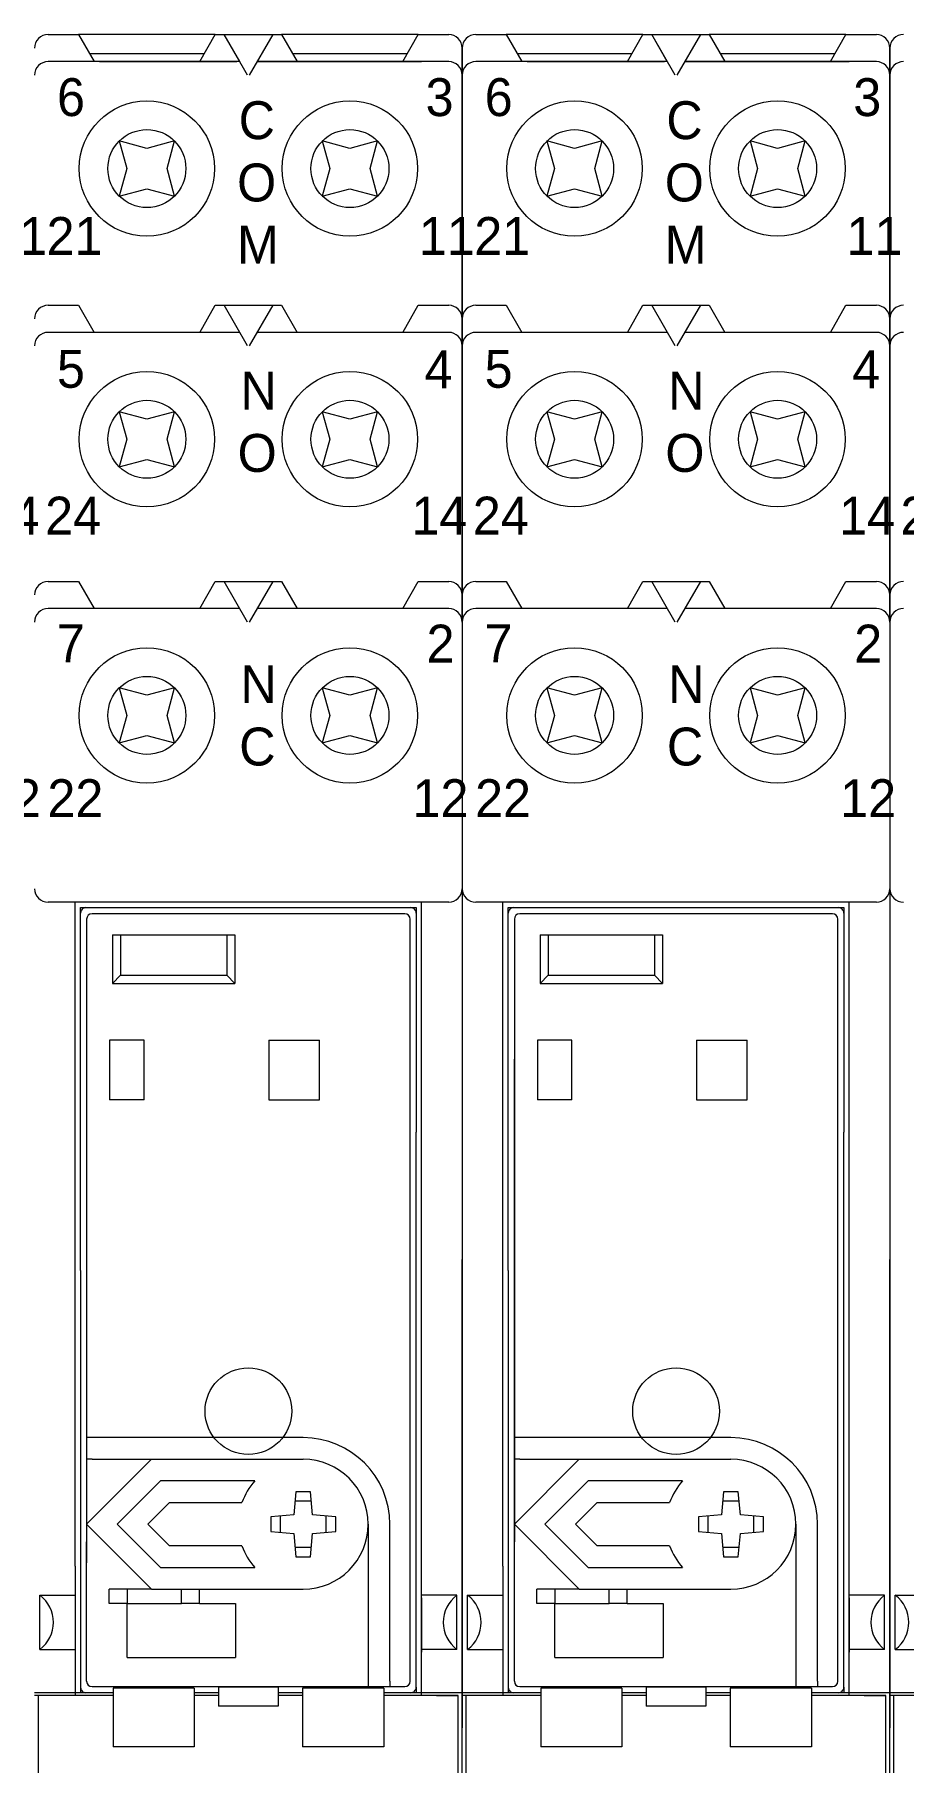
# Model space of a CAD drawing. Header units: millimetres. Extents: x -6000 to 26000, y -6000 to 26000.
# Drawn here: x 115.21 to 119.68, y -5183.5 to -5174.62 of the extents above; entities that cross this region are included whole.
import ezdxf

# ---------------------------------------------------------------- set-up
doc = ezdxf.new("R2010")
doc.units = ezdxf.units.MM
doc.header["$MEASUREMENT"] = 0
doc.linetypes.add('HIDDEN2', pattern=[2.38125, 1.5875, -0.79375])
doc.layers.add('Чертеж и Рисунок_Ном._пера__1', color=7, linetype='Continuous', lineweight=15)
doc.layers.add('Чертеж и Рисунок_Ном._пера__7', color=7, linetype='Continuous', lineweight=15)
doc.styles.add('СГЕНЕРИР_СТИЛЬ_3', font='')
doc.styles.get('СГЕНЕРИР_СТИЛЬ_3').set_extended_font_data('Arial')

msp = doc.modelspace()

# ---------------------------------------------------------------- linework, layer by layer
at = {"layer": 'Чертеж и Рисунок_Ном._пера__7', "color": 7, "linetype": 'Continuous', "lineweight": 15}
for p, q in [((115.2828, -5174.6202), (115.439, -5174.6202)), ((116.1421, -5174.6202), (115.439, -5174.6202)), ((115.439, -5174.6202), (115.5193, -5174.7593)), ((116.0618, -5174.7593), (116.1421, -5174.6202)), ((116.1421, -5174.6202), (116.1869, -5174.6202)), ((116.165, -5174.6202), (116.4593, -5174.6202)), ((116.2673, -5174.7593), (116.1869, -5174.6202)), ((116.3074, -5174.8289), (116.1869, -5174.6202)), ((116.1869, -5174.6202), (116.4373, -5174.6202)), ((116.4373, -5174.6202), (116.3169, -5174.8289)), ((116.4373, -5174.6202), (116.4822, -5174.6202)), ((117.1853, -5174.6202), (116.4822, -5174.6202)), ((116.4822, -5174.6202), (116.5625, -5174.7593)), ((117.105, -5174.7593), (117.1853, -5174.6202)), ((117.1853, -5174.6202), (117.3415, -5174.6202)), ((117.4806, -5174.6202), (117.6367, -5174.6202)), ((118.3398, -5174.6202), (117.6367, -5174.6202)), ((117.6367, -5174.6202), (117.717, -5174.7593)), ((118.2595, -5174.7593), (118.3398, -5174.6202)), ((118.3398, -5174.6202), (118.3847, -5174.6202)), ((118.3628, -5174.6202), (118.657, -5174.6202)), ((118.465, -5174.7593), (118.3847, -5174.6202)), ((118.5052, -5174.8289), (118.3847, -5174.6202)), ((118.3847, -5174.6202), (118.6351, -5174.6202)), ((118.6351, -5174.6202), (118.5146, -5174.8289)), ((118.6351, -5174.6202), (118.68, -5174.6202)), ((119.3831, -5174.6202), (118.68, -5174.6202)), ((118.68, -5174.6202), (118.7603, -5174.7593)), ((119.3028, -5174.7593), (119.3831, -5174.6202)), ((119.3831, -5174.6202), (119.5393, -5174.6202)), ((115.4952, -5174.7176), (116.0858, -5174.7176)), ((116.5384, -5174.7176), (117.1291, -5174.7176)), ((117.411, -5174.8289), (117.411, -5174.6898)), ((117.411, -5174.6898), (117.411, -5174.8289)), ((117.6929, -5174.7176), (118.2836, -5174.7176)), ((118.7362, -5174.7176), (119.3269, -5174.7176)), ((119.6088, -5174.8289), (119.6088, -5174.6898)), ((119.6088, -5174.6898), (119.6088, -5174.8289)), ((116.2673, -5174.7593), (115.2828, -5174.7593)), ((115.5471, -5174.7593), (116.252, -5174.7593)), ((116.357, -5174.7593), (117.2024, -5174.7593)), ((117.3415, -5174.7593), (116.357, -5174.7593)), ((116.3722, -5174.7593), (117.2024, -5174.7593)), ((117.411, -5174.8289), (117.411, -5180.9143)), ((117.411, -5176.0808), (117.411, -5174.8289)), ((117.411, -5174.8289), (117.411, -5180.9143)), ((117.411, -5174.8289), (117.411, -5176.0808)), ((118.465, -5174.7593), (117.4806, -5174.7593)), ((117.7449, -5174.7593), (118.4498, -5174.7593)), ((118.5548, -5174.7593), (119.4002, -5174.7593)), ((119.5393, -5174.7593), (118.5548, -5174.7593)), ((118.57, -5174.7593), (119.4002, -5174.7593)), ((119.6088, -5174.8289), (119.6088, -5180.9143)), ((119.6088, -5176.0808), (119.6088, -5174.8289)), ((119.6088, -5174.8289), (119.6088, -5180.9143)), ((119.6088, -5174.8289), (119.6088, -5176.0808)), ((115.6489, -5175.1671), (115.6868, -5175.3088)), ((115.7905, -5175.2051), (115.6489, -5175.1671)), ((115.9321, -5175.1671), (115.7905, -5175.2051)), ((115.8942, -5175.3088), (115.9321, -5175.1671)), ((116.8338, -5175.2051), (116.6921, -5175.1671)), ((116.6921, -5175.1671), (116.7301, -5175.3088)), ((116.9754, -5175.1671), (116.8338, -5175.2051)), ((116.9374, -5175.3088), (116.9754, -5175.1671)), ((117.8466, -5175.1671), (117.8846, -5175.3088)), ((117.9883, -5175.2051), (117.8466, -5175.1671)), ((118.1299, -5175.1671), (117.9883, -5175.2051)), ((118.092, -5175.3088), (118.1299, -5175.1671)), ((119.0315, -5175.2051), (118.8899, -5175.1671)), ((118.8899, -5175.1671), (118.9279, -5175.3088)), ((119.1732, -5175.1671), (119.0315, -5175.2051)), ((119.1352, -5175.3088), (119.1732, -5175.1671)), ((115.6868, -5175.3088), (115.6489, -5175.4504)), ((115.9321, -5175.4504), (115.8942, -5175.3088)), ((116.7301, -5175.3088), (116.6921, -5175.4504)), ((116.9754, -5175.4504), (116.9374, -5175.3088)), ((117.8846, -5175.3088), (117.8466, -5175.4504)), ((118.1299, -5175.4504), (118.092, -5175.3088)), ((118.9279, -5175.3088), (118.8899, -5175.4504)), ((119.1732, -5175.4504), (119.1352, -5175.3088)), ((115.6489, -5175.4504), (115.7905, -5175.4125)), ((115.7905, -5175.4125), (115.9321, -5175.4504)), ((116.6921, -5175.4504), (116.8338, -5175.4125)), ((116.8338, -5175.4125), (116.9754, -5175.4504)), ((117.8466, -5175.4504), (117.9883, -5175.4125)), ((117.9883, -5175.4125), (118.1299, -5175.4504)), ((118.8899, -5175.4504), (119.0315, -5175.4125)), ((119.0315, -5175.4125), (119.1732, -5175.4504)), ((115.2828, -5176.0112), (115.439, -5176.0112)), ((115.439, -5176.0112), (115.5193, -5176.1503)), ((116.0618, -5176.1503), (116.1421, -5176.0112)), ((116.1421, -5176.0112), (116.1869, -5176.0112)), ((116.3074, -5176.2199), (116.1869, -5176.0112)), ((116.1869, -5176.0112), (116.4373, -5176.0112)), ((116.4373, -5176.0112), (116.3169, -5176.2199)), ((116.4373, -5176.0112), (116.4822, -5176.0112)), ((116.4822, -5176.0112), (116.5625, -5176.1503)), ((117.105, -5176.1503), (117.1853, -5176.0112)), ((117.1853, -5176.0112), (117.3415, -5176.0112)), ((117.411, -5176.2199), (117.411, -5176.0808)), ((117.411, -5176.0808), (117.411, -5176.2199)), ((117.4806, -5176.0112), (117.6367, -5176.0112)), ((117.6367, -5176.0112), (117.717, -5176.1503)), ((118.2595, -5176.1503), (118.3398, -5176.0112)), ((118.3398, -5176.0112), (118.3847, -5176.0112)), ((118.5052, -5176.2199), (118.3847, -5176.0112)), ((118.3847, -5176.0112), (118.6351, -5176.0112)), ((118.6351, -5176.0112), (118.5146, -5176.2199)), ((118.6351, -5176.0112), (118.68, -5176.0112)), ((118.68, -5176.0112), (118.7603, -5176.1503)), ((119.3028, -5176.1503), (119.3831, -5176.0112)), ((119.3831, -5176.0112), (119.5393, -5176.0112)), ((119.6088, -5176.2199), (119.6088, -5176.0808)), ((119.6088, -5176.0808), (119.6088, -5176.2199)), ((116.2673, -5176.1503), (115.2828, -5176.1503)), ((117.3415, -5176.1503), (116.357, -5176.1503)), ((118.465, -5176.1503), (117.4806, -5176.1503)), ((119.5393, -5176.1503), (118.5548, -5176.1503)), ((117.411, -5177.4996), (117.411, -5176.2199)), ((117.411, -5176.2199), (117.411, -5177.4996)), ((119.6088, -5177.4996), (119.6088, -5176.2199)), ((119.6088, -5176.2199), (119.6088, -5177.4996)), ((115.6489, -5176.5581), (115.6868, -5176.6998)), ((115.7905, -5176.5961), (115.6489, -5176.5581)), ((115.9321, -5176.5581), (115.7905, -5176.5961)), ((115.8942, -5176.6998), (115.9321, -5176.5581)), ((116.6921, -5176.5581), (116.7301, -5176.6998)), ((116.8338, -5176.5961), (116.6921, -5176.5581)), ((116.9754, -5176.5581), (116.8338, -5176.5961)), ((116.9374, -5176.6998), (116.9754, -5176.5581)), ((117.8466, -5176.5581), (117.8846, -5176.6998)), ((117.9883, -5176.5961), (117.8466, -5176.5581)), ((118.1299, -5176.5581), (117.9883, -5176.5961)), ((118.092, -5176.6998), (118.1299, -5176.5581)), ((118.8899, -5176.5581), (118.9279, -5176.6998)), ((119.0315, -5176.5961), (118.8899, -5176.5581)), ((119.1732, -5176.5581), (119.0315, -5176.5961)), ((119.1352, -5176.6998), (119.1732, -5176.5581)), ((115.6868, -5176.6998), (115.6489, -5176.8414)), ((115.9321, -5176.8414), (115.8942, -5176.6998)), ((116.7301, -5176.6998), (116.6921, -5176.8414)), ((116.9754, -5176.8414), (116.9374, -5176.6998)), ((117.8846, -5176.6998), (117.8466, -5176.8414)), ((118.1299, -5176.8414), (118.092, -5176.6998)), ((118.9279, -5176.6998), (118.8899, -5176.8414)), ((119.1732, -5176.8414), (119.1352, -5176.6998)), ((115.6489, -5176.8414), (115.7905, -5176.8034)), ((115.7905, -5176.8034), (115.9321, -5176.8414)), ((116.6921, -5176.8414), (116.8338, -5176.8034)), ((116.8338, -5176.8034), (116.9754, -5176.8414)), ((117.8466, -5176.8414), (117.9883, -5176.8034)), ((117.9883, -5176.8034), (118.1299, -5176.8414)), ((118.8899, -5176.8414), (119.0315, -5176.8034)), ((119.0315, -5176.8034), (119.1732, -5176.8414)), ((115.2828, -5177.43), (115.439, -5177.43)), ((115.439, -5177.43), (115.5193, -5177.5691)), ((116.0618, -5177.5691), (116.1421, -5177.43)), ((116.1421, -5177.43), (116.1869, -5177.43)), ((116.3074, -5177.6387), (116.1869, -5177.43)), ((116.1869, -5177.43), (116.4373, -5177.43)), ((116.4373, -5177.43), (116.3169, -5177.6387)), ((116.4373, -5177.43), (116.4822, -5177.43)), ((116.4822, -5177.43), (116.5625, -5177.5691)), ((117.105, -5177.5691), (117.1853, -5177.43)), ((117.1853, -5177.43), (117.3415, -5177.43)), ((117.411, -5177.6387), (117.411, -5177.4996)), ((117.411, -5177.4996), (117.411, -5177.6387)), ((117.4806, -5177.43), (117.6367, -5177.43)), ((117.6367, -5177.43), (117.717, -5177.5691)), ((118.2595, -5177.5691), (118.3398, -5177.43)), ((118.3398, -5177.43), (118.3847, -5177.43)), ((118.5052, -5177.6387), (118.3847, -5177.43)), ((118.3847, -5177.43), (118.6351, -5177.43)), ((118.6351, -5177.43), (118.5146, -5177.6387)), ((118.6351, -5177.43), (118.68, -5177.43)), ((118.68, -5177.43), (118.7603, -5177.5691)), ((119.3028, -5177.5691), (119.3831, -5177.43)), ((119.3831, -5177.43), (119.5393, -5177.43)), ((119.6088, -5177.6387), (119.6088, -5177.4996)), ((119.6088, -5177.4996), (119.6088, -5177.6387)), ((116.2673, -5177.5691), (115.2828, -5177.5691)), ((117.3415, -5177.5691), (116.357, -5177.5691)), ((118.465, -5177.5691), (117.4806, -5177.5691)), ((119.5393, -5177.5691), (118.5548, -5177.5691)), ((115.6489, -5177.9769), (115.6868, -5178.1186)), ((115.7905, -5178.0149), (115.6489, -5177.9769)), ((115.9321, -5177.9769), (115.7905, -5178.0149)), ((115.8942, -5178.1186), (115.9321, -5177.9769)), ((116.8338, -5178.0149), (116.6921, -5177.9769)), ((116.6921, -5177.9769), (116.7301, -5178.1186)), ((116.9754, -5177.9769), (116.8338, -5178.0149)), ((116.9374, -5178.1186), (116.9754, -5177.9769)), ((117.8466, -5177.9769), (117.8846, -5178.1186)), ((117.9883, -5178.0149), (117.8466, -5177.9769)), ((118.1299, -5177.9769), (117.9883, -5178.0149)), ((118.092, -5178.1186), (118.1299, -5177.9769)), ((119.0315, -5178.0149), (118.8899, -5177.9769)), ((118.8899, -5177.9769), (118.9279, -5178.1186)), ((119.1732, -5177.9769), (119.0315, -5178.0149)), ((119.1352, -5178.1186), (119.1732, -5177.9769)), ((115.6868, -5178.1186), (115.6489, -5178.2602)), ((115.9321, -5178.2602), (115.8942, -5178.1186)), ((116.7301, -5178.1186), (116.6921, -5178.2602)), ((116.9754, -5178.2602), (116.9374, -5178.1186)), ((117.8846, -5178.1186), (117.8466, -5178.2602)), ((118.1299, -5178.2602), (118.092, -5178.1186)), ((118.9279, -5178.1186), (118.8899, -5178.2602)), ((119.1732, -5178.2602), (119.1352, -5178.1186)), ((115.6489, -5178.2602), (115.7905, -5178.2223)), ((115.7905, -5178.2223), (115.9321, -5178.2602)), ((116.6921, -5178.2602), (116.8338, -5178.2223)), ((116.8338, -5178.2223), (116.9754, -5178.2602)), ((117.8466, -5178.2602), (117.9883, -5178.2223)), ((117.9883, -5178.2223), (118.1299, -5178.2602)), ((118.8899, -5178.2602), (119.0315, -5178.2223)), ((119.0315, -5178.2223), (119.1732, -5178.2602)), ((117.3415, -5179.0784), (115.2828, -5179.0784)), ((115.4219, -5182.4895), (115.4219, -5179.0784)), ((117.2024, -5183.154), (117.2024, -5179.0784)), ((119.5393, -5179.0784), (117.4806, -5179.0784)), ((117.6197, -5182.4895), (117.6197, -5179.0784)), ((119.4002, -5183.154), (119.4002, -5179.0784)), ((115.4497, -5179.134), (115.4497, -5179.1062)), ((115.4497, -5179.1062), (117.1746, -5179.1062)), ((115.4497, -5179.8156), (115.4497, -5179.134)), ((115.481, -5179.1653), (115.481, -5181.8291)), ((117.1154, -5179.1375), (115.5088, -5179.1375)), ((117.1433, -5183.081), (117.1433, -5179.1653)), ((117.1467, -5179.1062), (117.1746, -5179.1062)), ((117.1745, -5179.1062), (117.1745, -5179.134)), ((117.1746, -5179.1062), (117.1746, -5180.2607)), ((117.6475, -5179.134), (117.6475, -5179.1062)), ((117.6475, -5179.1062), (119.3723, -5179.1062)), ((117.6475, -5179.8156), (117.6475, -5179.134)), ((117.6788, -5179.1653), (117.6788, -5181.8291)), ((119.3132, -5179.1375), (117.7066, -5179.1375)), ((119.341, -5183.081), (119.341, -5179.1653)), ((119.3445, -5179.1062), (119.3723, -5179.1062)), ((119.3723, -5179.1062), (119.3723, -5179.134)), ((119.3723, -5179.1062), (119.3723, -5180.2607)), ((115.6132, -5179.2453), (116.2426, -5179.2453)), ((115.6132, -5179.2453), (115.6132, -5179.4957)), ((115.6549, -5179.2453), (115.6549, -5179.4539)), ((116.2009, -5179.2453), (116.2009, -5179.4539)), ((116.2426, -5179.2453), (116.2426, -5179.4957)), ((117.8109, -5179.2453), (118.4404, -5179.2453)), ((117.8109, -5179.2453), (117.8109, -5179.4957)), ((117.8527, -5179.2453), (117.8527, -5179.4539)), ((118.3986, -5179.2453), (118.3986, -5179.4539)), ((118.4404, -5179.2453), (118.4404, -5179.4957)), ((115.6132, -5179.4957), (115.6549, -5179.4539)), ((115.6549, -5179.4539), (116.2009, -5179.4539)), ((116.2426, -5179.4957), (116.2009, -5179.4539)), ((117.8109, -5179.4957), (117.8527, -5179.4539)), ((117.8527, -5179.4539), (118.3986, -5179.4539)), ((118.4404, -5179.4957), (118.3986, -5179.4539)), ((115.6132, -5179.4957), (116.2426, -5179.4957)), ((117.8109, -5179.4957), (118.4404, -5179.4957)), ((115.7766, -5179.7878), (115.5992, -5179.7878)), ((115.5992, -5179.7878), (115.5992, -5180.0938)), ((115.7766, -5180.0938), (115.7766, -5179.7878)), ((116.4165, -5179.7878), (116.6773, -5179.7878)), ((116.4165, -5179.7878), (116.4165, -5180.0938)), ((116.6773, -5180.0938), (116.6773, -5179.7878)), ((117.9744, -5179.7878), (117.797, -5179.7878)), ((117.797, -5179.7878), (117.797, -5180.0938)), ((117.9744, -5180.0938), (117.9744, -5179.7878)), ((118.6142, -5179.7878), (118.8751, -5179.7878)), ((118.6142, -5179.7878), (118.6142, -5180.0938)), ((118.8751, -5180.0938), (118.8751, -5179.7878)), ((115.4497, -5180.2607), (115.4497, -5179.8156)), ((115.4808, -5179.8852), (115.4808, -5182.4724)), ((117.1435, -5182.4724), (117.1435, -5179.8852)), ((117.6475, -5180.2607), (117.6475, -5179.8156)), ((117.6786, -5179.8852), (117.6786, -5182.4724)), ((119.3413, -5182.4724), (119.3413, -5179.8852)), ((115.7766, -5180.0938), (115.5992, -5180.0938)), ((116.4165, -5180.0938), (116.6773, -5180.0938)), ((117.9744, -5180.0938), (117.797, -5180.0938)), ((118.6142, -5180.0938), (118.8751, -5180.0938)), ((115.4497, -5180.9701), (115.4497, -5180.2607)), ((117.1746, -5183.1123), (117.1746, -5180.2607)), ((117.6475, -5180.9701), (117.6475, -5180.2607)), ((119.3723, -5183.1123), (119.3723, -5180.2607)), ((117.411, -5184.5589), (117.411, -5180.9143)), ((117.411, -5180.9143), (117.411, -5183.1818)), ((119.6088, -5184.5589), (119.6088, -5180.9143)), ((119.6088, -5180.9143), (119.6088, -5183.1818)), ((115.4497, -5180.9701), (115.4497, -5183.1401)), ((117.6475, -5180.9701), (117.6475, -5183.1401)), ((115.5088, -5181.8291), (115.481, -5181.8291)), ((115.481, -5181.8291), (115.481, -5181.9404)), ((116.5938, -5181.8291), (115.5088, -5181.8291)), ((117.7066, -5181.8291), (117.6788, -5181.8291)), ((117.6788, -5181.8291), (117.6788, -5181.9404)), ((118.7916, -5181.8291), (117.7066, -5181.8291)), ((115.5088, -5181.9404), (115.481, -5181.9404)), ((115.481, -5181.9404), (115.481, -5182.2742)), ((115.481, -5182.2742), (115.8148, -5181.9404)), ((115.5088, -5181.9404), (116.5938, -5181.9404)), ((117.7066, -5181.9404), (117.6788, -5181.9404)), ((117.6788, -5181.9404), (117.6788, -5182.2742)), ((117.6788, -5182.2742), (118.0126, -5181.9404)), ((117.7066, -5181.9404), (118.7916, -5181.9404)), ((115.8609, -5182.0516), (115.6384, -5182.2742)), ((116.345, -5182.0516), (115.8609, -5182.0516)), ((116.5556, -5182.1073), (116.5452, -5182.2256)), ((116.6321, -5182.1073), (116.5556, -5182.1073)), ((116.6424, -5182.2256), (116.6321, -5182.1073)), ((118.0587, -5182.0516), (117.8362, -5182.2742)), ((118.5428, -5182.0516), (118.0587, -5182.0516)), ((118.7533, -5182.1073), (118.743, -5182.2256)), ((118.8298, -5182.1073), (118.7533, -5182.1073)), ((118.8402, -5182.2256), (118.8298, -5182.1073)), ((115.7958, -5182.2742), (115.907, -5182.1629)), ((115.907, -5182.1629), (116.2791, -5182.1629)), ((116.6363, -5182.1557), (116.5513, -5182.1557)), ((117.9935, -5182.2742), (118.1048, -5182.1629)), ((118.1048, -5182.1629), (118.4768, -5182.1629)), ((118.8341, -5182.1557), (118.7491, -5182.1557)), ((115.481, -5182.2742), (115.481, -5182.3644)), ((115.481, -5182.2742), (115.8148, -5182.608)), ((115.6384, -5182.2742), (115.8609, -5182.4968)), ((115.907, -5182.3855), (115.7958, -5182.2742)), ((116.5452, -5182.2256), (116.4269, -5182.2359)), ((116.4269, -5182.2359), (116.4269, -5182.3124)), ((116.4753, -5182.2317), (116.4753, -5182.3167)), ((116.7607, -5182.2359), (116.6424, -5182.2256)), ((116.7123, -5182.3167), (116.7123, -5182.2317)), ((116.7607, -5182.3124), (116.7607, -5182.2359)), ((116.9276, -5182.2742), (116.9276, -5183.081)), ((117.0389, -5183.081), (117.0389, -5182.2742)), ((117.6788, -5182.2742), (117.6788, -5182.3644)), ((117.6788, -5182.2742), (118.0126, -5182.608)), ((117.8362, -5182.2742), (118.0587, -5182.4968)), ((118.1048, -5182.3855), (117.9935, -5182.2742)), ((118.743, -5182.2256), (118.6247, -5182.2359)), ((118.6247, -5182.2359), (118.6247, -5182.3124)), ((118.6731, -5182.2317), (118.6731, -5182.3167)), ((118.9585, -5182.2359), (118.8402, -5182.2256)), ((118.9101, -5182.3167), (118.9101, -5182.2317)), ((118.9585, -5182.3124), (118.9585, -5182.2359)), ((119.1254, -5182.2742), (119.1254, -5183.081)), ((119.2367, -5183.081), (119.2367, -5182.2742)), ((115.481, -5183.081), (115.481, -5182.3644)), ((116.2791, -5182.3855), (115.907, -5182.3855)), ((116.4269, -5182.3124), (116.5452, -5182.3228)), ((116.5452, -5182.3228), (116.5556, -5182.4411)), ((116.6321, -5182.4411), (116.6424, -5182.3228)), ((116.6424, -5182.3228), (116.7607, -5182.3124)), ((117.6788, -5183.081), (117.6788, -5182.3644)), ((118.4768, -5182.3855), (118.1048, -5182.3855)), ((118.6247, -5182.3124), (118.743, -5182.3228)), ((118.743, -5182.3228), (118.7533, -5182.4411)), ((118.8298, -5182.4411), (118.8402, -5182.3228)), ((118.8402, -5182.3228), (118.9585, -5182.3124)), ((116.5513, -5182.3927), (116.6363, -5182.3927)), ((116.5556, -5182.4411), (116.6321, -5182.4411)), ((118.7491, -5182.3927), (118.8341, -5182.3927)), ((118.7533, -5182.4411), (118.8298, -5182.4411)), ((115.4219, -5182.4895), (115.4219, -5183.154)), ((115.8609, -5182.4968), (116.345, -5182.4968)), ((117.6197, -5182.4895), (117.6197, -5183.154)), ((118.0587, -5182.4968), (118.5428, -5182.4968)), ((115.2411, -5182.9175), (115.2411, -5182.6393)), ((115.2411, -5182.6393), (115.4219, -5182.6393)), ((115.6897, -5182.608), (115.5965, -5182.608)), ((115.5965, -5182.6811), (115.5965, -5182.608)), ((115.6897, -5182.608), (115.6897, -5182.6811)), ((115.8148, -5182.608), (115.6897, -5182.608)), ((115.8148, -5182.608), (116.5938, -5182.608)), ((115.9679, -5182.6811), (115.9679, -5182.608)), ((116.061, -5182.6811), (116.061, -5182.608)), ((117.3832, -5182.6393), (117.2024, -5182.6393)), ((117.2024, -5182.6532), (117.2024, -5182.9314)), ((117.3832, -5182.9175), (117.3832, -5182.6393)), ((117.4388, -5182.9175), (117.4388, -5182.6393)), ((117.4388, -5182.6393), (117.6197, -5182.6393)), ((117.8874, -5182.608), (117.7943, -5182.608)), ((117.7943, -5182.6811), (117.7943, -5182.608)), ((117.8874, -5182.608), (117.8874, -5182.6811)), ((118.0126, -5182.608), (117.8874, -5182.608)), ((118.0126, -5182.608), (118.7916, -5182.608)), ((118.1656, -5182.6811), (118.1656, -5182.608)), ((118.2588, -5182.6811), (118.2588, -5182.608)), ((119.581, -5182.6393), (119.4002, -5182.6393)), ((119.4002, -5182.6532), (119.4002, -5182.9314)), ((119.581, -5182.9175), (119.581, -5182.6393)), ((119.6366, -5182.9175), (119.6366, -5182.6393)), ((119.6366, -5182.6393), (119.8175, -5182.6393)), ((115.6897, -5182.6811), (115.5965, -5182.6811)), ((115.6897, -5182.6811), (115.9679, -5182.6811)), ((115.6897, -5182.9593), (115.6897, -5182.6811)), ((116.061, -5182.6811), (115.9679, -5182.6811)), ((116.061, -5182.6811), (116.1688, -5182.6811)), ((116.1688, -5182.6811), (116.2461, -5182.6811)), ((116.2461, -5182.6811), (116.2461, -5182.9593)), ((117.8874, -5182.6811), (117.7943, -5182.6811)), ((117.8874, -5182.6811), (118.1656, -5182.6811)), ((117.8874, -5182.9593), (117.8874, -5182.6811)), ((118.2588, -5182.6811), (118.1656, -5182.6811)), ((118.2588, -5182.6811), (118.3666, -5182.6811)), ((118.3666, -5182.6811), (118.4438, -5182.6811)), ((118.4438, -5182.6811), (118.4438, -5182.9593)), ((115.2411, -5182.9175), (115.4219, -5182.9175)), ((117.3832, -5182.9175), (117.2024, -5182.9175)), ((117.4388, -5182.9175), (117.6197, -5182.9175)), ((119.581, -5182.9175), (119.4002, -5182.9175)), ((119.6366, -5182.9175), (119.8175, -5182.9175)), ((115.6897, -5182.9593), (116.2433, -5182.9593)), ((116.2433, -5182.9593), (116.2461, -5182.9593)), ((117.8874, -5182.9593), (118.4411, -5182.9593)), ((118.4411, -5182.9593), (118.4438, -5182.9593)), ((116.9276, -5183.081), (116.9276, -5183.1088)), ((117.0389, -5183.081), (117.0389, -5183.1088)), ((117.411, -5183.0427), (117.411, -5183.1818)), ((119.1254, -5183.081), (119.1254, -5183.1088)), ((119.2367, -5183.081), (119.2367, -5183.1088)), ((119.6088, -5183.0427), (119.6088, -5183.1818)), ((115.6166, -5183.1401), (115.2132, -5183.1401)), ((115.6166, -5183.154), (115.2132, -5183.154)), ((115.3454, -5183.154), (115.2341, -5183.154)), ((115.2341, -5183.7104), (115.2341, -5183.154)), ((115.6166, -5183.154), (115.3454, -5183.154)), ((115.6166, -5183.1401), (115.4497, -5183.1401)), ((115.5088, -5183.1088), (116.2834, -5183.1088)), ((115.6166, -5183.117), (115.6166, -5183.4183)), ((116.0339, -5183.117), (115.6166, -5183.117)), ((116.0339, -5183.117), (116.0339, -5183.4183)), ((116.1591, -5183.1401), (116.0339, -5183.1401)), ((116.1591, -5183.154), (116.0339, -5183.154)), ((116.1591, -5183.154), (116.0339, -5183.154)), ((116.1591, -5183.1122), (116.1591, -5183.2096)), ((116.4651, -5183.1122), (116.1591, -5183.1122)), ((116.2834, -5183.1088), (116.9276, -5183.1088)), ((116.4651, -5183.1122), (116.4651, -5183.2096)), ((116.5903, -5183.1401), (116.4651, -5183.1401)), ((116.5903, -5183.1401), (116.4651, -5183.1401)), ((116.5903, -5183.154), (116.4651, -5183.154)), ((116.5903, -5183.154), (116.4651, -5183.154)), ((117.0076, -5183.117), (116.5903, -5183.117)), ((116.5903, -5183.117), (116.5903, -5183.4183)), ((116.9276, -5183.1088), (117.0389, -5183.1088)), ((117.0076, -5183.117), (117.0076, -5183.4183)), ((117.1746, -5183.1401), (117.0076, -5183.1401)), ((117.411, -5183.1401), (117.0076, -5183.1401)), ((117.3902, -5183.154), (117.0076, -5183.154)), ((117.2789, -5183.154), (117.0076, -5183.154)), ((117.0389, -5183.1088), (117.1154, -5183.1088)), ((117.1746, -5183.1123), (117.1746, -5183.1401)), ((117.2789, -5183.154), (117.3902, -5183.154)), ((117.3902, -5183.7104), (117.3902, -5183.154)), ((117.8144, -5183.1401), (117.411, -5183.1401)), ((117.8144, -5183.154), (117.411, -5183.154)), ((117.411, -5183.1818), (117.411, -5183.3209)), ((117.411, -5183.1818), (117.411, -5183.3209)), ((117.5432, -5183.154), (117.4319, -5183.154)), ((117.4319, -5183.7104), (117.4319, -5183.154)), ((117.8144, -5183.154), (117.5432, -5183.154)), ((117.8144, -5183.1401), (117.6475, -5183.1401)), ((117.7066, -5183.1088), (118.4812, -5183.1088)), ((117.8144, -5183.117), (117.8144, -5183.4183)), ((118.2317, -5183.117), (117.8144, -5183.117)), ((118.2317, -5183.117), (118.2317, -5183.4183)), ((118.3569, -5183.1401), (118.2317, -5183.1401)), ((118.3569, -5183.154), (118.2317, -5183.154)), ((118.3569, -5183.154), (118.2317, -5183.154)), ((118.3569, -5183.1122), (118.3569, -5183.2096)), ((118.6629, -5183.1122), (118.3569, -5183.1122)), ((118.4812, -5183.1088), (119.1254, -5183.1088)), ((118.6629, -5183.1122), (118.6629, -5183.2096)), ((118.7881, -5183.1401), (118.6629, -5183.1401)), ((118.7881, -5183.1401), (118.6629, -5183.1401)), ((118.7881, -5183.154), (118.6629, -5183.154)), ((118.7881, -5183.154), (118.6629, -5183.154)), ((119.2054, -5183.117), (118.7881, -5183.117)), ((118.7881, -5183.117), (118.7881, -5183.4183)), ((119.1254, -5183.1088), (119.2367, -5183.1088)), ((119.2054, -5183.117), (119.2054, -5183.4183)), ((119.3723, -5183.1401), (119.2054, -5183.1401)), ((119.6088, -5183.1401), (119.2054, -5183.1401)), ((119.5879, -5183.154), (119.2054, -5183.154)), ((119.4767, -5183.154), (119.2054, -5183.154)), ((119.2367, -5183.1088), (119.3132, -5183.1088)), ((119.3723, -5183.1123), (119.3723, -5183.1401)), ((119.4767, -5183.154), (119.5879, -5183.154)), ((119.5879, -5183.7104), (119.5879, -5183.154)), ((120.0122, -5183.1401), (119.6088, -5183.1401)), ((120.0122, -5183.154), (119.6088, -5183.154)), ((119.6088, -5183.1818), (119.6088, -5183.3209)), ((119.6088, -5183.1818), (119.6088, -5183.3209)), ((119.7409, -5183.154), (119.6297, -5183.154)), ((119.6297, -5183.7104), (119.6297, -5183.154)), ((116.4651, -5183.2096), (116.1591, -5183.2096)), ((117.411, -5184.5589), (117.411, -5183.2375)), ((118.6629, -5183.2096), (118.3569, -5183.2096)), ((119.6088, -5184.5589), (119.6088, -5183.2375)), ((116.0339, -5183.4183), (115.6166, -5183.4183)), ((117.0076, -5183.4183), (116.5903, -5183.4183)), ((118.2317, -5183.4183), (117.8144, -5183.4183)), ((119.2054, -5183.4183), (118.7881, -5183.4183))]:
    msp.add_line(p, q, dxfattribs=at)
for centre, radius in [((115.7905, -5175.3088), 0.3477), ((116.8338, -5175.3088), 0.3477), ((117.9883, -5175.3088), 0.3477), ((119.0315, -5175.3088), 0.3477), ((115.7905, -5175.3088), 0.2003), ((116.8338, -5175.3088), 0.2003), ((117.9883, -5175.3088), 0.2003), ((119.0315, -5175.3088), 0.2003), ((115.7905, -5176.6998), 0.3477), ((116.8338, -5176.6998), 0.3477), ((117.9883, -5176.6998), 0.3477), ((119.0315, -5176.6998), 0.3477), ((115.7905, -5176.6998), 0.2003), ((116.8338, -5176.6998), 0.2003), ((117.9883, -5176.6998), 0.2003), ((119.0315, -5176.6998), 0.2003), ((115.7905, -5178.1186), 0.3477), ((116.8338, -5178.1186), 0.3477), ((117.9883, -5178.1186), 0.3477), ((119.0315, -5178.1186), 0.3477), ((115.7905, -5178.1186), 0.2003), ((116.8338, -5178.1186), 0.2003), ((117.9883, -5178.1186), 0.2003), ((119.0315, -5178.1186), 0.2003)]:
    msp.add_circle(centre, radius, dxfattribs=at)
at = {"layer": 'Чертеж и Рисунок_Ном._пера__7', "color": 7, "linetype": 'HIDDEN2', "lineweight": 15}
for centre in [(116.3121, -5181.6935), (118.5099, -5181.6935)]:
    msp.add_circle(centre, 0.2226, dxfattribs=at)
at = {"layer": 'Чертеж и Рисунок_Ном._пера__7', "color": 7, "linetype": 'Continuous', "lineweight": 15}
for centre, radius, start, end in [((115.2828, -5174.6898), 0.0695, 90, 180), ((117.3415, -5174.6898), 0.0695, 0, 90), ((117.4806, -5174.6898), 0.0695, 90, 180), ((119.5393, -5174.6898), 0.0695, 0, 90), ((119.6784, -5174.6898), 0.0695, 90, 180), ((115.2828, -5174.8289), 0.0695, 90, 180), ((117.3415, -5174.8289), 0.0695, 0, 90), ((117.4806, -5174.8289), 0.0695, 90, 180), ((119.5393, -5174.8289), 0.0695, 0, 90), ((119.6784, -5174.8289), 0.0695, 90, 180), ((115.2828, -5176.0808), 0.0695, 90, 180), ((117.3415, -5176.0808), 0.0695, 0, 90), ((117.4806, -5176.0808), 0.0695, 90, 180), ((119.5393, -5176.0808), 0.0695, 0, 90), ((119.6784, -5176.0808), 0.0695, 90, 180), ((115.2828, -5176.2199), 0.0695, 90, 180), ((117.3415, -5176.2199), 0.0695, 0, 90), ((117.4806, -5176.2199), 0.0695, 90, 180), ((119.5393, -5176.2199), 0.0695, 0, 90), ((119.6784, -5176.2199), 0.0695, 90, 180), ((115.2828, -5177.4996), 0.0695, 90, 180), ((117.3415, -5177.4996), 0.0695, 0, 90), ((117.4806, -5177.4996), 0.0695, 90, 180), ((119.5393, -5177.4996), 0.0695, 0, 90), ((119.6784, -5177.4996), 0.0695, 90, 180), ((115.2828, -5177.6387), 0.0695, 90, 180), ((117.3415, -5177.6387), 0.0695, 0, 90), ((117.4806, -5177.6387), 0.0695, 90, 180), ((119.5393, -5177.6387), 0.0695, 0, 90), ((119.6784, -5177.6387), 0.0695, 90, 180), ((115.2828, -5179.0088), 0.0695, 180, 270), ((117.3415, -5179.0088), 0.0695, 270, 0), ((117.4806, -5179.0088), 0.0695, 180, 270), ((119.5393, -5179.0088), 0.0695, 270, 0), ((119.6784, -5179.0088), 0.0695, 180, 270), ((115.4775, -5179.134), 0.0278, 89.9991, 180.0009), ((115.5088, -5179.1653), 0.0278, 90, 180), ((117.1154, -5179.1653), 0.0278, 0, 90), ((117.1467, -5179.134), 0.0278, 359.9991, 90.0009), ((117.6753, -5179.134), 0.0278, 89.9991, 180.0009), ((117.7066, -5179.1653), 0.0278, 90, 180), ((119.3132, -5179.1653), 0.0278, 0, 90), ((119.3445, -5179.134), 0.0278, 359.9991, 90.0009), ((116.5938, -5182.2742), 0.4451, 0, 90), ((118.7916, -5182.2742), 0.4451, 0, 90), ((116.5938, -5182.2742), 0.3338, 0, 90), ((118.7916, -5182.2742), 0.3338, 0, 90), ((116.5938, -5182.2742), 0.3338, 138.18969, 160.52878), ((118.7916, -5182.2742), 0.3338, 138.18969, 160.52878), ((116.5938, -5182.2742), 0.3338, 270, 0), ((118.7916, -5182.2742), 0.3338, 270, 0), ((116.5938, -5182.2742), 0.3338, 199.47122, 221.81031), ((118.7916, -5182.2742), 0.3338, 199.47122, 221.81031), ((115.1367, -5182.7784), 0.1739, 306.8699, 53.1301), ((117.4875, -5182.7784), 0.1739, 126.8699, 233.1301), ((117.3345, -5182.7784), 0.1739, 306.8699, 53.1301), ((119.6853, -5182.7784), 0.1739, 126.8699, 233.1301), ((119.5323, -5182.7784), 0.1739, 306.8699, 53.1301), ((115.5088, -5183.081), 0.0278, 180, 270), ((117.1154, -5183.081), 0.0278, 270, 0), ((117.7066, -5183.081), 0.0278, 180, 270), ((119.3132, -5183.081), 0.0278, 270, 0), ((115.4775, -5183.1123), 0.0278, 179.9991, 270.0009), ((117.1467, -5183.1123), 0.0278, 269.9991, 0.0009), ((117.6753, -5183.1123), 0.0278, 179.9991, 270.0009), ((119.3445, -5183.1123), 0.0278, 269.9991, 0.0009)]:
    msp.add_arc(centre, radius, start, end, dxfattribs=at)

# ---------------------------------------------------------------- texts
at = {"layer": 'Чертеж и Рисунок_Ном._пера__1', "color": 7, "linetype": 'Continuous', "lineweight": 15, "char_height": 0.19474, "attachment_point": 7, "style": 'СГЕНЕРИР_СТИЛЬ_3'}
for s, insert in [('\\A1;{\\W0.950000x;\\pql;\\fArial|b0|i0|c204|p38;6}', (115.3287, -5175.0418)), ('\\A1;{\\W0.950000x;\\pql;\\fArial|b0|i0|c204|p38;3}', (117.2228, -5175.0419)), ('\\A1;{\\W0.950000x;\\pql;\\fArial|b0|i0|c204|p38;6}', (117.5265, -5175.0418)), ('\\A1;{\\W0.950000x;\\pql;\\fArial|b0|i0|c204|p38;3}', (119.4205, -5175.0419)), ('\\A1;{\\W0.950000x;\\pql;\\fArial|b0|i0|c204|p38;C}', (116.2621, -5175.1604)), ('\\A1;{\\W0.950000x;\\pql;\\fArial|b0|i0|c204|p38;C}', (118.4599, -5175.1604)), ('\\A1;{\\W0.950000x;\\pql;\\fArial|b0|i0|c204|p38;O}', (116.254, -5175.4804)), ('\\A1;{\\W0.950000x;\\pql;\\fArial|b0|i0|c204|p38;O}', (118.4518, -5175.4804)), ('\\A1;{\\W0.950000x;\\pql;\\fArial|b0|i0|c204|p38;11}', (114.9907, -5175.7526)), ('\\A1;{\\W0.950000x;\\pql;\\fArial|b0|i0|c204|p38;21}', (115.2752, -5175.7526)), ('\\A1;{\\W0.950000x;\\pql;\\fArial|b0|i0|c204|p38;M}', (116.2534, -5175.7971)), ('\\A1;{\\W0.950000x;\\pql;\\fArial|b0|i0|c204|p38;11}', (117.1885, -5175.7526)), ('\\A1;{\\W0.950000x;\\pql;\\fArial|b0|i0|c204|p38;21}', (117.473, -5175.7526)), ('\\A1;{\\W0.950000x;\\pql;\\fArial|b0|i0|c204|p38;M}', (118.4511, -5175.7971)), ('\\A1;{\\W0.950000x;\\pql;\\fArial|b0|i0|c204|p38;11}', (119.3863, -5175.7526)), ('\\A1;{\\W0.950000x;\\pql;\\fArial|b0|i0|c204|p38;5}', (115.3283, -5176.4378)), ('\\A1;{\\W0.950000x;\\pql;\\fArial|b0|i0|c204|p38;4}', (117.2176, -5176.4376)), ('\\A1;{\\W0.950000x;\\pql;\\fArial|b0|i0|c204|p38;5}', (117.526, -5176.4378)), ('\\A1;{\\W0.950000x;\\pql;\\fArial|b0|i0|c204|p38;4}', (119.4154, -5176.4376)), ('\\A1;{\\W0.950000x;\\pql;\\fArial|b0|i0|c204|p38;N}', (116.2716, -5176.5468)), ('\\A1;{\\W0.950000x;\\pql;\\fArial|b0|i0|c204|p38;N}', (118.4694, -5176.5468)), ('\\A1;{\\W0.950000x;\\pql;\\fArial|b0|i0|c204|p38;O}', (116.2568, -5176.87)), ('\\A1;{\\W0.950000x;\\pql;\\fArial|b0|i0|c204|p38;O}', (118.4546, -5176.87)), ('\\A1;{\\W0.950000x;\\pql;\\fArial|b0|i0|c204|p38;14}', (114.9518, -5177.1893)), ('\\A1;{\\W0.950000x;\\pql;\\fArial|b0|i0|c204|p38;24}', (115.2675, -5177.1893)), ('\\A1;{\\W0.950000x;\\pql;\\fArial|b0|i0|c204|p38;14}', (117.1496, -5177.1893)), ('\\A1;{\\W0.950000x;\\pql;\\fArial|b0|i0|c204|p38;24}', (117.4653, -5177.1893)), ('\\A1;{\\W0.950000x;\\pql;\\fArial|b0|i0|c204|p38;14}', (119.3474, -5177.1893)), ('\\A1;{\\W0.950000x;\\pql;\\fArial|b0|i0|c204|p38;24}', (119.6631, -5177.1893)), ('\\A1;{\\W0.950000x;\\pql;\\fArial|b0|i0|c204|p38;7}', (115.3276, -5177.8453)), ('\\A1;{\\W0.950000x;\\pql;\\fArial|b0|i0|c204|p38;2}', (117.2276, -5177.847)), ('\\A1;{\\W0.950000x;\\pql;\\fArial|b0|i0|c204|p38;7}', (117.5253, -5177.8453)), ('\\A1;{\\W0.950000x;\\pql;\\fArial|b0|i0|c204|p38;2}', (119.4254, -5177.847)), ('\\A1;{\\W0.950000x;\\pql;\\fArial|b0|i0|c204|p38;N}', (116.2716, -5178.0554)), ('\\A1;{\\W0.950000x;\\pql;\\fArial|b0|i0|c204|p38;N}', (118.4694, -5178.0554)), ('\\A1;{\\W0.950000x;\\pql;\\fArial|b0|i0|c204|p38;C}', (116.2649, -5178.3786)), ('\\A1;{\\W0.950000x;\\pql;\\fArial|b0|i0|c204|p38;C}', (118.4627, -5178.3786)), ('\\A1;{\\W0.950000x;\\pql;\\fArial|b0|i0|c204|p38;12}', (114.9576, -5178.6412)), ('\\A1;{\\W0.950000x;\\pql;\\fArial|b0|i0|c204|p38;22}', (115.2793, -5178.6412)), ('\\A1;{\\W0.950000x;\\pql;\\fArial|b0|i0|c204|p38;12}', (117.1554, -5178.6412)), ('\\A1;{\\W0.950000x;\\pql;\\fArial|b0|i0|c204|p38;22}', (117.477, -5178.6412)), ('\\A1;{\\W0.950000x;\\pql;\\fArial|b0|i0|c204|p38;12}', (119.3531, -5178.6412))]:
    msp.add_mtext(s, dxfattribs=dict(at, insert=insert))

doc.saveas('drawing.dxf')
